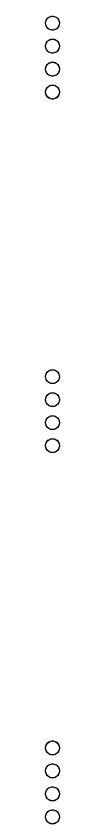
# Model space of a CAD drawing. Header units: millimetres. Extents: x -67 to 27, y -115 to 12.
# Drawn here: x 19.88 to 20.38, y -47.24 to -18.23 of the extents above; entities that cross this region are included whole.
import ezdxf

# ---------------------------------------------------------------- set-up
doc = ezdxf.new("R2010")
doc.units = ezdxf.units.MM

msp = doc.modelspace()

# ---------------------------------------------------------------- linework, layer by layer
at = {"layer": 'drills_NPTH'}
for centre in [(20.13, -18.479), (20.13, -19.304), (20.13, -20.13), (20.13, -20.955), (20.13, -31.179), (20.13, -32.004), (20.13, -32.83), (20.13, -33.655), (20.13, -44.514), (20.13, -45.339), (20.13, -46.165), (20.13, -46.99)]:
    msp.add_circle(centre, 0.25, dxfattribs=at)
at = {"layer": 'holes'}
for points in [[(20.38, -18.498), (20.373, -18.537), (20.361, -18.574), (20.343, -18.61), (20.32, -18.641), (20.292, -18.669), (20.261, -18.692), (20.225, -18.71), (20.188, -18.722), (20.149, -18.729), (20.11, -18.729), (20.071, -18.722), (20.034, -18.71), (19.998, -18.692), (19.967, -18.669), (19.939, -18.641), (19.916, -18.61), (19.898, -18.574), (19.886, -18.537), (19.88, -18.498), (19.88, -18.459), (19.886, -18.42), (19.898, -18.383), (19.916, -18.347), (19.939, -18.316), (19.967, -18.288), (19.998, -18.265), (20.034, -18.247), (20.071, -18.235), (20.11, -18.229), (20.149, -18.229), (20.188, -18.235), (20.225, -18.247), (20.261, -18.265), (20.292, -18.288), (20.32, -18.316), (20.343, -18.347), (20.361, -18.383), (20.373, -18.42), (20.38, -18.459), (20.38, -18.498)], [(20.38, -19.324), (20.373, -19.363), (20.361, -19.4), (20.343, -19.435), (20.32, -19.467), (20.292, -19.495), (20.261, -19.518), (20.225, -19.536), (20.188, -19.548), (20.149, -19.554), (20.11, -19.554), (20.071, -19.548), (20.034, -19.536), (19.998, -19.518), (19.967, -19.495), (19.939, -19.467), (19.916, -19.435), (19.898, -19.4), (19.886, -19.363), (19.88, -19.324), (19.88, -19.284), (19.886, -19.245), (19.898, -19.208), (19.916, -19.173), (19.939, -19.141), (19.967, -19.113), (19.998, -19.09), (20.034, -19.072), (20.071, -19.06), (20.11, -19.054), (20.149, -19.054), (20.188, -19.06), (20.225, -19.072), (20.261, -19.09), (20.292, -19.113), (20.32, -19.141), (20.343, -19.173), (20.361, -19.208), (20.373, -19.245), (20.38, -19.284), (20.38, -19.324)], [(20.38, -20.149), (20.373, -20.188), (20.361, -20.225), (20.343, -20.261), (20.32, -20.292), (20.292, -20.32), (20.261, -20.343), (20.225, -20.361), (20.188, -20.373), (20.149, -20.38), (20.11, -20.38), (20.071, -20.373), (20.034, -20.361), (19.998, -20.343), (19.967, -20.32), (19.939, -20.292), (19.916, -20.261), (19.898, -20.225), (19.886, -20.188), (19.88, -20.149), (19.88, -20.11), (19.886, -20.071), (19.898, -20.034), (19.916, -19.998), (19.939, -19.967), (19.967, -19.939), (19.998, -19.916), (20.034, -19.898), (20.071, -19.886), (20.11, -19.88), (20.149, -19.88), (20.188, -19.886), (20.225, -19.898), (20.261, -19.916), (20.292, -19.939), (20.32, -19.967), (20.343, -19.998), (20.361, -20.034), (20.373, -20.071), (20.38, -20.11), (20.38, -20.149)], [(20.38, -20.975), (20.373, -21.014), (20.361, -21.051), (20.343, -21.086), (20.32, -21.118), (20.292, -21.146), (20.261, -21.169), (20.225, -21.187), (20.188, -21.199), (20.149, -21.205), (20.11, -21.205), (20.071, -21.199), (20.034, -21.187), (19.998, -21.169), (19.967, -21.146), (19.939, -21.118), (19.916, -21.086), (19.898, -21.051), (19.886, -21.014), (19.88, -20.975), (19.88, -20.935), (19.886, -20.896), (19.898, -20.859), (19.916, -20.824), (19.939, -20.792), (19.967, -20.764), (19.998, -20.741), (20.034, -20.723), (20.071, -20.711), (20.11, -20.705), (20.149, -20.705), (20.188, -20.711), (20.225, -20.723), (20.261, -20.741), (20.292, -20.764), (20.32, -20.792), (20.343, -20.824), (20.361, -20.859), (20.373, -20.896), (20.38, -20.935), (20.38, -20.975)], [(20.38, -31.198), (20.373, -31.237), (20.361, -31.274), (20.343, -31.31), (20.32, -31.341), (20.292, -31.369), (20.261, -31.392), (20.225, -31.41), (20.188, -31.422), (20.149, -31.429), (20.11, -31.429), (20.071, -31.422), (20.034, -31.41), (19.998, -31.392), (19.967, -31.369), (19.939, -31.341), (19.916, -31.31), (19.898, -31.274), (19.886, -31.237), (19.88, -31.198), (19.88, -31.159), (19.886, -31.12), (19.898, -31.083), (19.916, -31.047), (19.939, -31.016), (19.967, -30.988), (19.998, -30.965), (20.034, -30.947), (20.071, -30.935), (20.11, -30.929), (20.149, -30.929), (20.188, -30.935), (20.225, -30.947), (20.261, -30.965), (20.292, -30.988), (20.32, -31.016), (20.343, -31.047), (20.361, -31.083), (20.373, -31.12), (20.38, -31.159), (20.38, -31.198)], [(20.38, -32.024), (20.373, -32.063), (20.361, -32.1), (20.343, -32.135), (20.32, -32.167), (20.292, -32.195), (20.261, -32.218), (20.225, -32.236), (20.188, -32.248), (20.149, -32.254), (20.11, -32.254), (20.071, -32.248), (20.034, -32.236), (19.998, -32.218), (19.967, -32.195), (19.939, -32.167), (19.916, -32.135), (19.898, -32.1), (19.886, -32.063), (19.88, -32.024), (19.88, -31.984), (19.886, -31.945), (19.898, -31.908), (19.916, -31.873), (19.939, -31.841), (19.967, -31.813), (19.998, -31.79), (20.034, -31.772), (20.071, -31.76), (20.11, -31.754), (20.149, -31.754), (20.188, -31.76), (20.225, -31.772), (20.261, -31.79), (20.292, -31.813), (20.32, -31.841), (20.343, -31.873), (20.361, -31.908), (20.373, -31.945), (20.38, -31.984), (20.38, -32.024)], [(20.38, -32.849), (20.373, -32.888), (20.361, -32.925), (20.343, -32.961), (20.32, -32.992), (20.292, -33.02), (20.261, -33.043), (20.225, -33.061), (20.188, -33.073), (20.149, -33.08), (20.11, -33.08), (20.071, -33.073), (20.034, -33.061), (19.998, -33.043), (19.967, -33.02), (19.939, -32.992), (19.916, -32.961), (19.898, -32.925), (19.886, -32.888), (19.88, -32.849), (19.88, -32.81), (19.886, -32.771), (19.898, -32.734), (19.916, -32.698), (19.939, -32.667), (19.967, -32.639), (19.998, -32.616), (20.034, -32.598), (20.071, -32.586), (20.11, -32.58), (20.149, -32.58), (20.188, -32.586), (20.225, -32.598), (20.261, -32.616), (20.292, -32.639), (20.32, -32.667), (20.343, -32.698), (20.361, -32.734), (20.373, -32.771), (20.38, -32.81), (20.38, -32.849)], [(20.38, -33.675), (20.373, -33.714), (20.361, -33.751), (20.343, -33.786), (20.32, -33.818), (20.292, -33.846), (20.261, -33.869), (20.225, -33.887), (20.188, -33.899), (20.149, -33.905), (20.11, -33.905), (20.071, -33.899), (20.034, -33.887), (19.998, -33.869), (19.967, -33.846), (19.939, -33.818), (19.916, -33.786), (19.898, -33.751), (19.886, -33.714), (19.88, -33.675), (19.88, -33.635), (19.886, -33.596), (19.898, -33.559), (19.916, -33.524), (19.939, -33.492), (19.967, -33.464), (19.998, -33.441), (20.034, -33.423), (20.071, -33.411), (20.11, -33.405), (20.149, -33.405), (20.188, -33.411), (20.225, -33.423), (20.261, -33.441), (20.292, -33.464), (20.32, -33.492), (20.343, -33.524), (20.361, -33.559), (20.373, -33.596), (20.38, -33.635), (20.38, -33.675)], [(20.38, -44.533), (20.373, -44.572), (20.361, -44.609), (20.343, -44.645), (20.32, -44.676), (20.292, -44.704), (20.261, -44.727), (20.225, -44.745), (20.188, -44.757), (20.149, -44.764), (20.11, -44.764), (20.071, -44.757), (20.034, -44.745), (19.998, -44.727), (19.967, -44.704), (19.939, -44.676), (19.916, -44.645), (19.898, -44.609), (19.886, -44.572), (19.88, -44.533), (19.88, -44.494), (19.886, -44.455), (19.898, -44.418), (19.916, -44.382), (19.939, -44.351), (19.967, -44.323), (19.998, -44.3), (20.034, -44.282), (20.071, -44.27), (20.11, -44.264), (20.149, -44.264), (20.188, -44.27), (20.225, -44.282), (20.261, -44.3), (20.292, -44.323), (20.32, -44.351), (20.343, -44.382), (20.361, -44.418), (20.373, -44.455), (20.38, -44.494), (20.38, -44.533)], [(20.38, -45.359), (20.373, -45.398), (20.361, -45.435), (20.343, -45.47), (20.32, -45.502), (20.292, -45.53), (20.261, -45.553), (20.225, -45.571), (20.188, -45.583), (20.149, -45.589), (20.11, -45.589), (20.071, -45.583), (20.034, -45.571), (19.998, -45.553), (19.967, -45.53), (19.939, -45.502), (19.916, -45.47), (19.898, -45.435), (19.886, -45.398), (19.88, -45.359), (19.88, -45.319), (19.886, -45.28), (19.898, -45.243), (19.916, -45.208), (19.939, -45.176), (19.967, -45.148), (19.998, -45.125), (20.034, -45.107), (20.071, -45.095), (20.11, -45.089), (20.149, -45.089), (20.188, -45.095), (20.225, -45.107), (20.261, -45.125), (20.292, -45.148), (20.32, -45.176), (20.343, -45.208), (20.361, -45.243), (20.373, -45.28), (20.38, -45.319), (20.38, -45.359)], [(20.38, -46.184), (20.373, -46.223), (20.361, -46.26), (20.343, -46.296), (20.32, -46.327), (20.292, -46.355), (20.261, -46.378), (20.225, -46.396), (20.188, -46.408), (20.149, -46.415), (20.11, -46.415), (20.071, -46.408), (20.034, -46.396), (19.998, -46.378), (19.967, -46.355), (19.939, -46.327), (19.916, -46.296), (19.898, -46.26), (19.886, -46.223), (19.88, -46.184), (19.88, -46.145), (19.886, -46.106), (19.898, -46.069), (19.916, -46.033), (19.939, -46.002), (19.967, -45.974), (19.998, -45.951), (20.034, -45.933), (20.071, -45.921), (20.11, -45.915), (20.149, -45.915), (20.188, -45.921), (20.225, -45.933), (20.261, -45.951), (20.292, -45.974), (20.32, -46.002), (20.343, -46.033), (20.361, -46.069), (20.373, -46.106), (20.38, -46.145), (20.38, -46.184)], [(20.38, -47.01), (20.373, -47.049), (20.361, -47.086), (20.343, -47.121), (20.32, -47.153), (20.292, -47.181), (20.261, -47.204), (20.225, -47.222), (20.188, -47.234), (20.149, -47.24), (20.11, -47.24), (20.071, -47.234), (20.034, -47.222), (19.998, -47.204), (19.967, -47.181), (19.939, -47.153), (19.916, -47.121), (19.898, -47.086), (19.886, -47.049), (19.88, -47.01), (19.88, -46.97), (19.886, -46.931), (19.898, -46.894), (19.916, -46.859), (19.939, -46.827), (19.967, -46.799), (19.998, -46.776), (20.034, -46.758), (20.071, -46.746), (20.11, -46.74), (20.149, -46.74), (20.188, -46.746), (20.225, -46.758), (20.261, -46.776), (20.292, -46.799), (20.32, -46.827), (20.343, -46.859), (20.361, -46.894), (20.373, -46.931), (20.38, -46.97), (20.38, -47.01)]]:
    msp.add_lwpolyline(points, close=True, dxfattribs=at)

doc.saveas('drawing.dxf')
